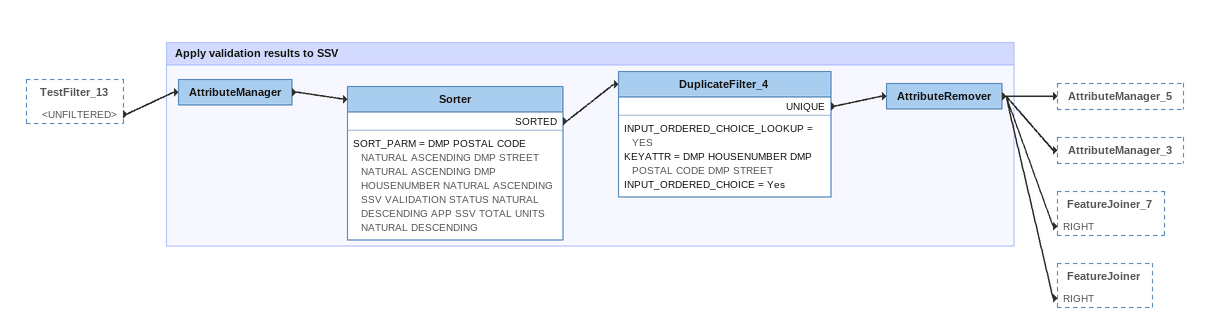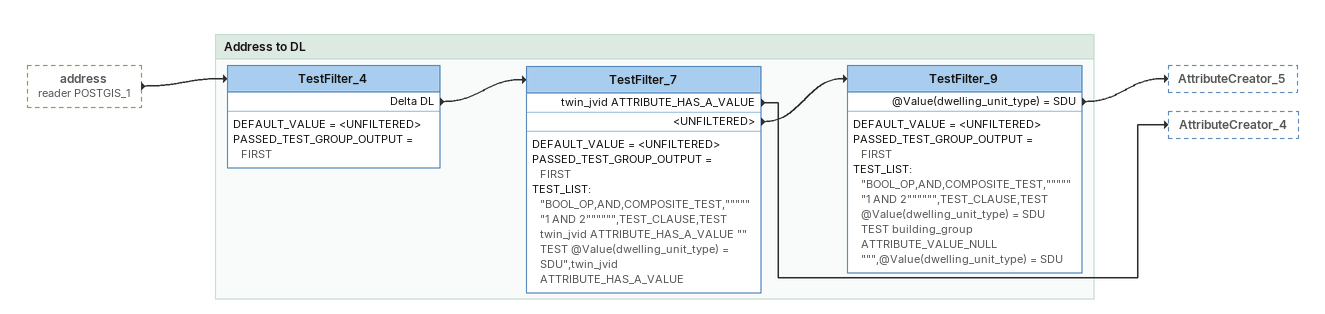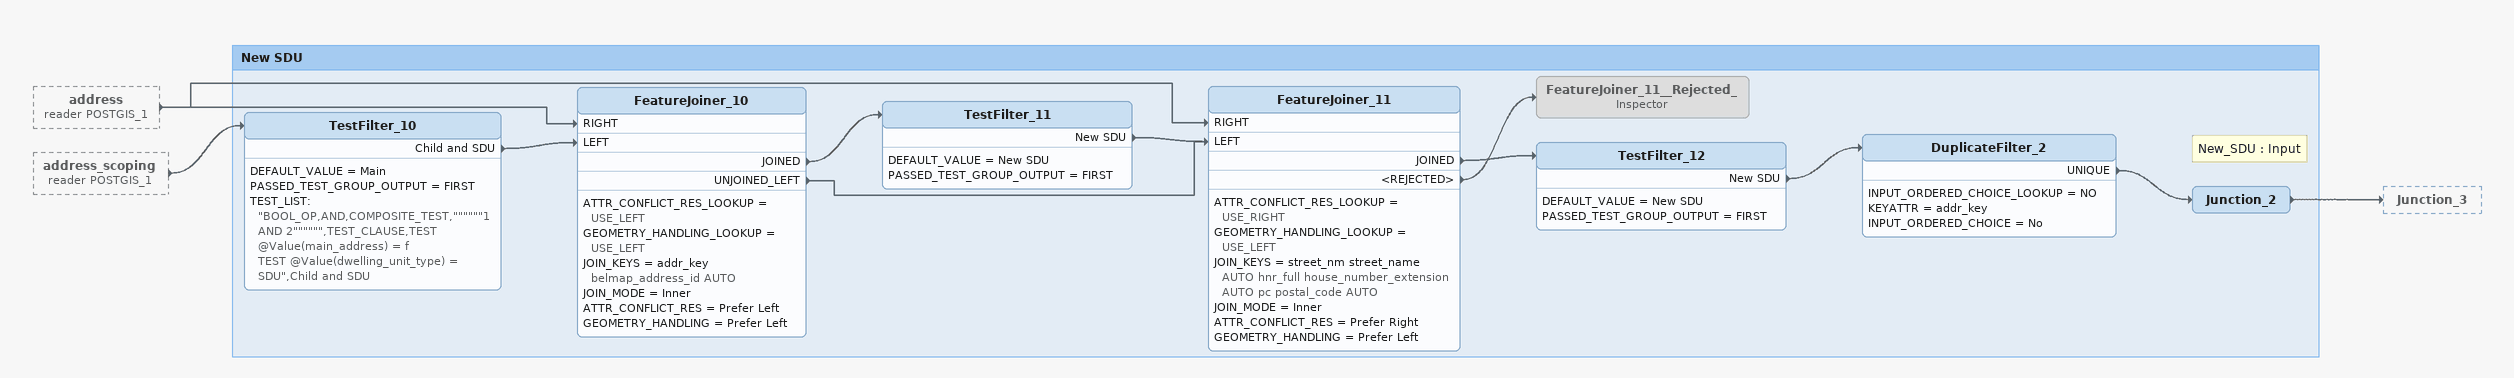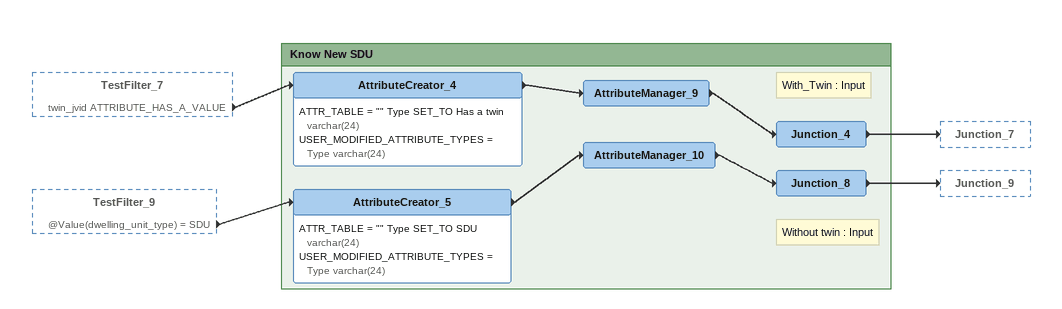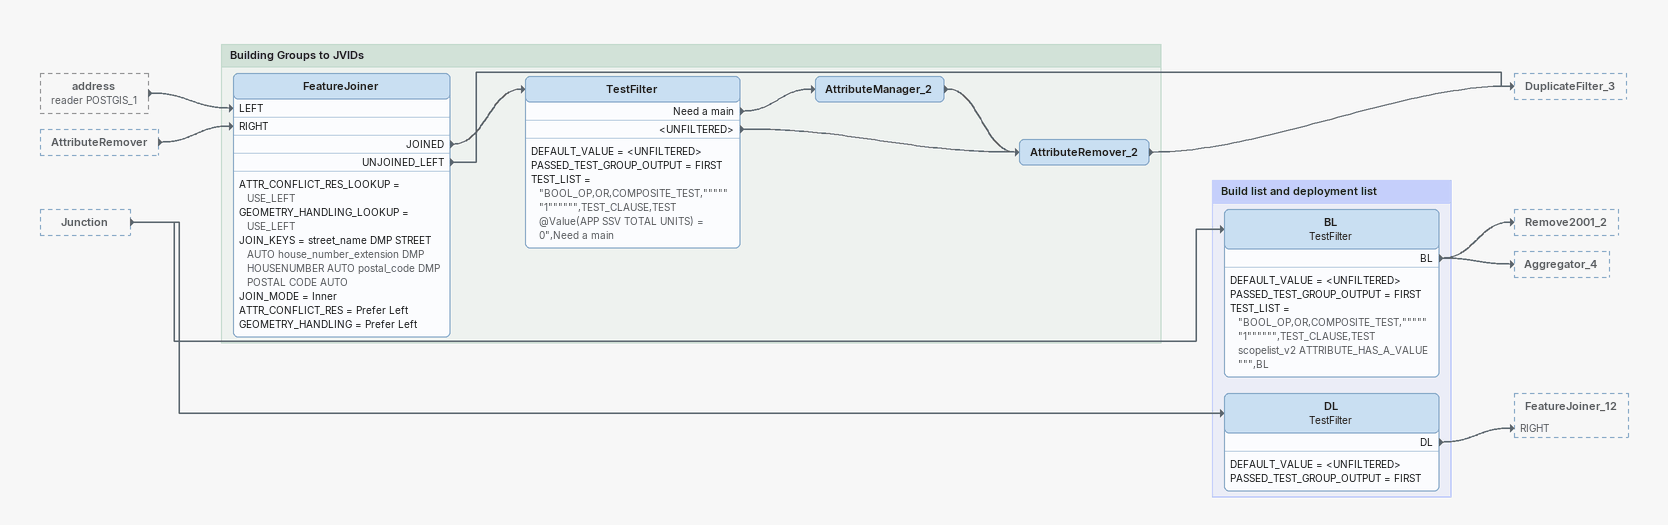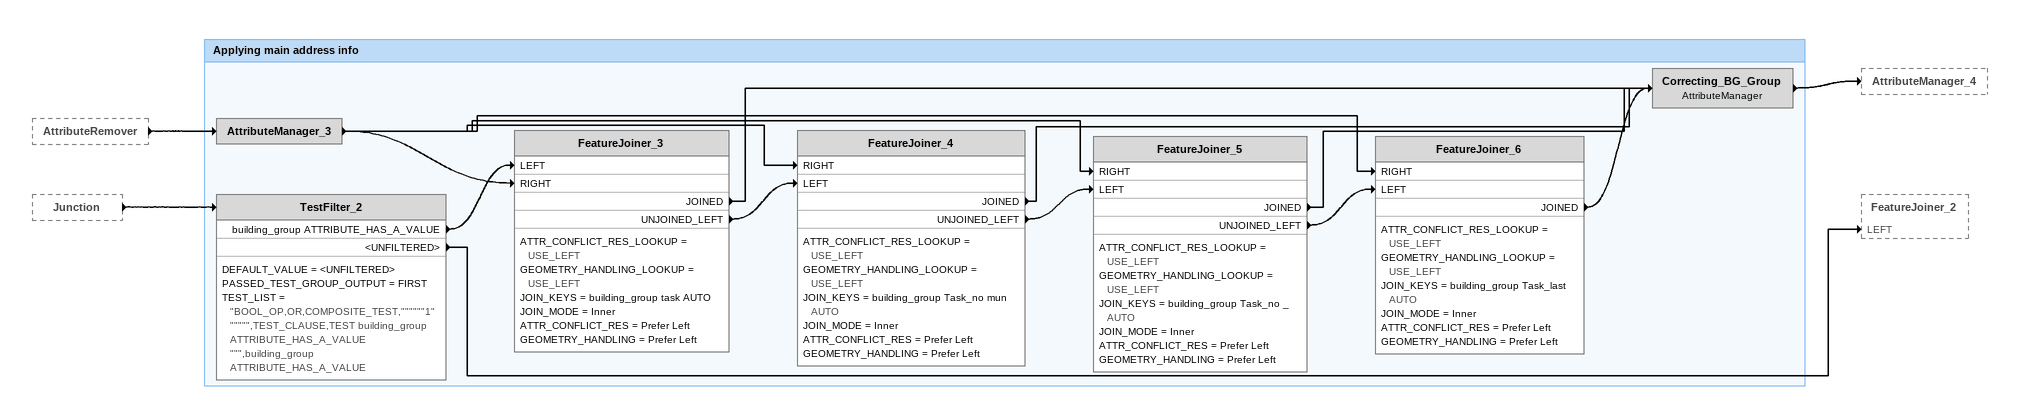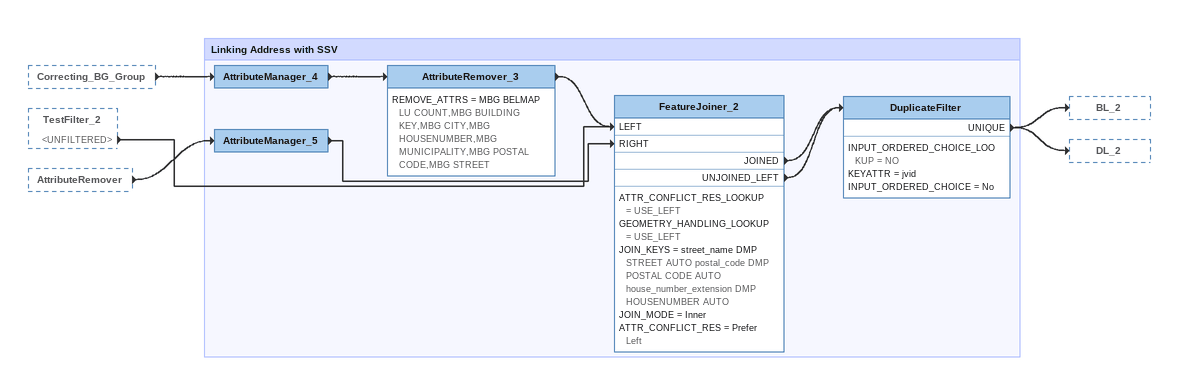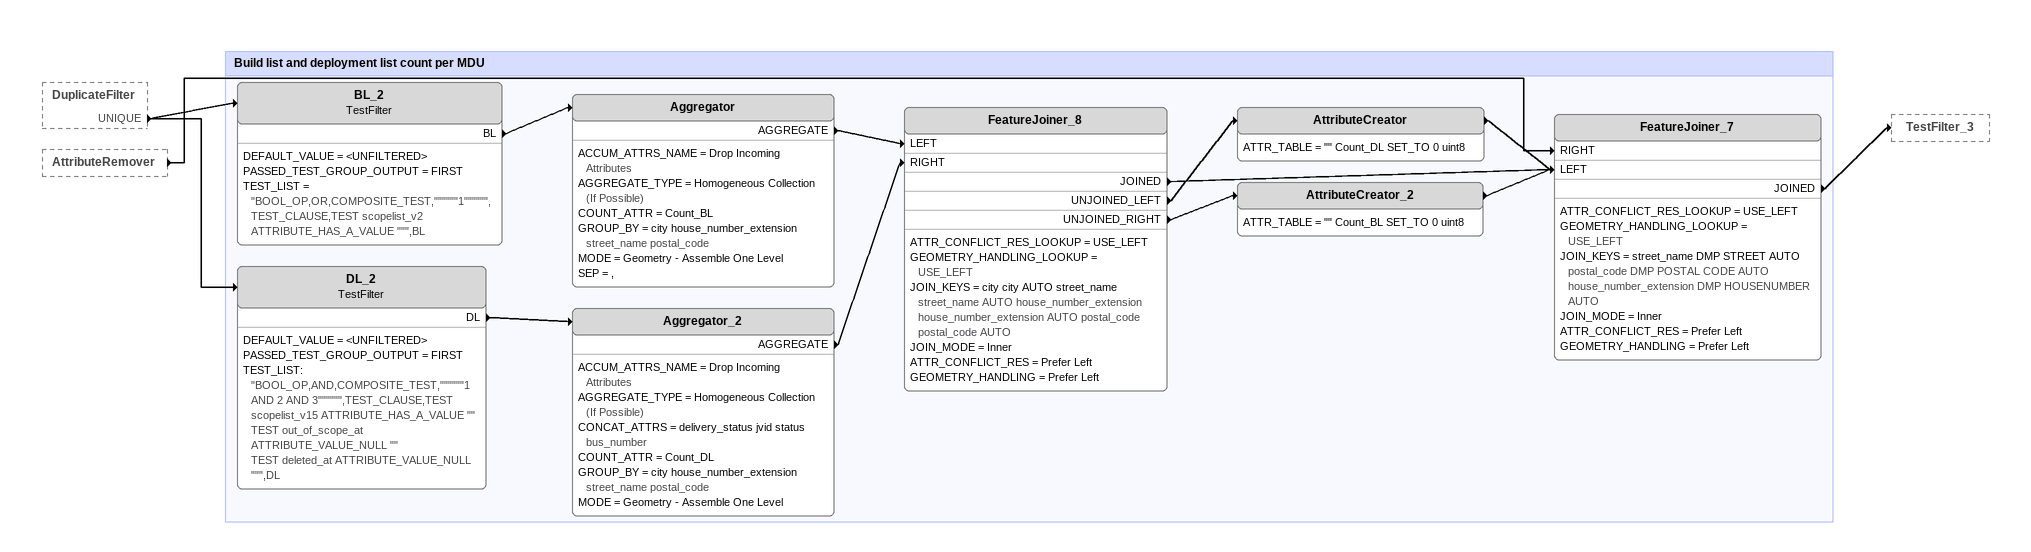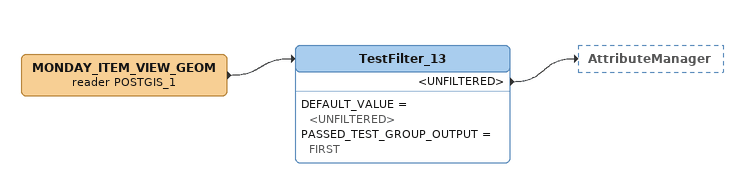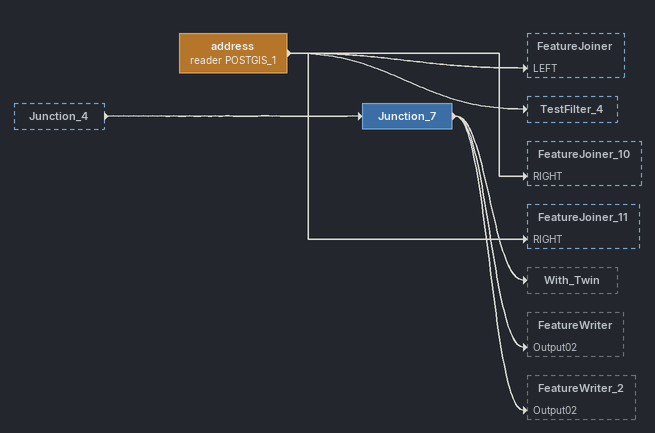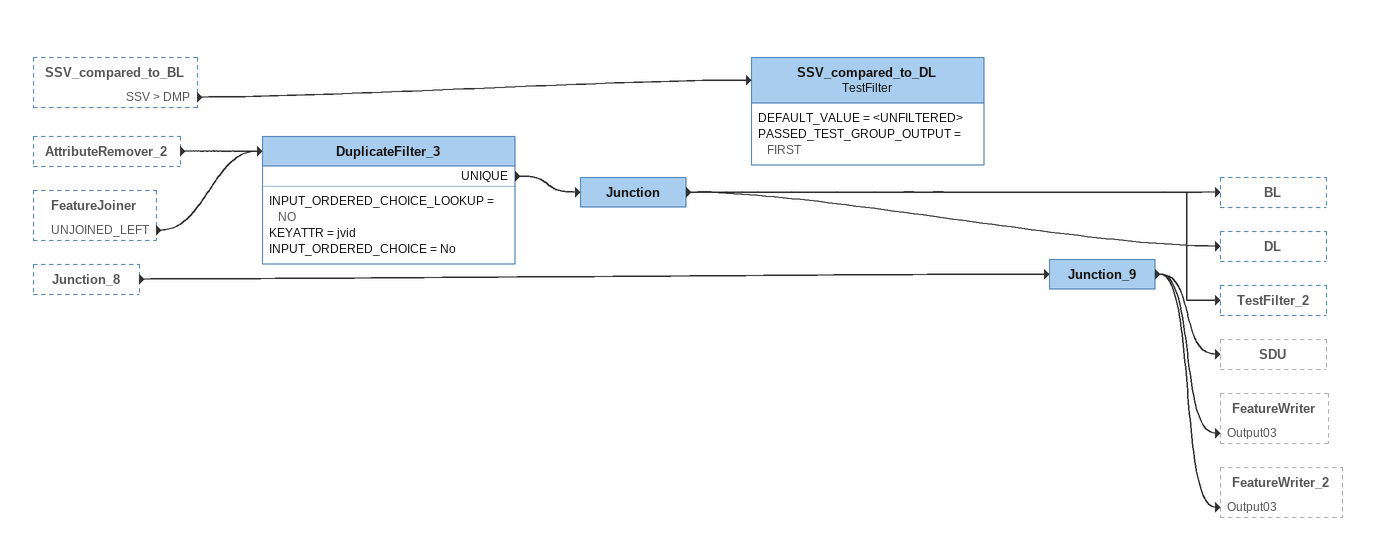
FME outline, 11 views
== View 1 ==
TestFilter_13 [outside]
    <UNFILTERED> -> AttributeManager

Bookmark: Apply validation results to SSV
AttributeManager
    -> Sorter
Sorter
    SORT_PARM = DMP POSTAL CODE NATURAL ASCENDING DMP STREET NATURAL ASCENDING DMP HOUSENUMBER NATURAL ASCENDING SSV VALIDATION STATUS NATURAL DESCENDING APP SSV TOTAL UNITS NATURAL DESCENDING
    SORTED -> DuplicateFilter_4
DuplicateFilter_4
    INPUT_ORDERED_CHOICE_LOOKUP = YES
    KEYATTR = DMP HOUSENUMBER DMP POSTAL CODE DMP STREET
    INPUT_ORDERED_CHOICE = Yes
    UNIQUE -> AttributeRemover
AttributeRemover
    -> AttributeManager_5
    -> AttributeManager_3
    -> FeatureJoiner_7 [RIGHT]
    -> FeatureJoiner [RIGHT]

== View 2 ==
address (reader POSTGIS_1) [outside]
    -> TestFilter_4

Bookmark: Address to DL
TestFilter_4
    DEFAULT_VALUE = <UNFILTERED>
    PASSED_TEST_GROUP_OUTPUT = FIRST
    Delta DL -> TestFilter_7
TestFilter_7
    DEFAULT_VALUE = <UNFILTERED>
    PASSED_TEST_GROUP_OUTPUT = FIRST
    TEST_LIST:
      "BOOL_OP,AND,COMPOSITE_TEST,""""""1 AND 2"""""",TEST_CLAUSE,TEST twin_jvid ATTRIBUTE_HAS_A_VALUE ""
      TEST @Value(dwelling_unit_type) = SDU",twin_jvid ATTRIBUTE_HAS_A_VALUE
    twin_jvid ATTRIBUTE_HAS_A_VALUE -> AttributeCreator_4
    <UNFILTERED> -> TestFilter_9
TestFilter_9
    DEFAULT_VALUE = <UNFILTERED>
    PASSED_TEST_GROUP_OUTPUT = FIRST
    TEST_LIST:
      "BOOL_OP,AND,COMPOSITE_TEST,""""""1 AND 2"""""",TEST_CLAUSE,TEST @Value(dwelling_unit_type) = SDU
      TEST building_group ATTRIBUTE_VALUE_NULL """,@Value(dwelling_unit_type) = SDU
    @Value(dwelling_unit_type) = SDU -> AttributeCreator_5

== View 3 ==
address (reader POSTGIS_1) [outside]
    -> FeatureJoiner_10 [RIGHT]
    -> FeatureJoiner_11 [RIGHT]
address_scoping (reader POSTGIS_1) [outside]
    -> TestFilter_10

Bookmark: New SDU
TestFilter_10
    DEFAULT_VALUE = Main
    PASSED_TEST_GROUP_OUTPUT = FIRST
    TEST_LIST:
      "BOOL_OP,AND,COMPOSITE_TEST,""""""1 AND 2"""""",TEST_CLAUSE,TEST @Value(main_address) = f
      TEST @Value(dwelling_unit_type) = SDU",Child and SDU
    Child and SDU -> FeatureJoiner_10 [LEFT]
FeatureJoiner_10
    ATTR_CONFLICT_RES_LOOKUP = USE_LEFT
    GEOMETRY_HANDLING_LOOKUP = USE_LEFT
    JOIN_KEYS = addr_key belmap_address_id AUTO
    JOIN_MODE = Inner
    ATTR_CONFLICT_RES = Prefer Left
    GEOMETRY_HANDLING = Prefer Left
    JOINED -> TestFilter_11
    UNJOINED_LEFT -> FeatureJoiner_11 [LEFT]
TestFilter_11
    DEFAULT_VALUE = New SDU
    PASSED_TEST_GROUP_OUTPUT = FIRST
    New SDU -> FeatureJoiner_11 [LEFT]
FeatureJoiner_11
    ATTR_CONFLICT_RES_LOOKUP = USE_RIGHT
    GEOMETRY_HANDLING_LOOKUP = USE_LEFT
    JOIN_KEYS = street_nm street_name AUTO hnr_full house_number_extension AUTO pc postal_code AUTO
    JOIN_MODE = Inner
    ATTR_CONFLICT_RES = Prefer Right
    GEOMETRY_HANDLING = Prefer Left
    JOINED -> TestFilter_12
    <REJECTED> -> FeatureJoiner_11__Rejected_
FeatureJoiner_11__Rejected_: Inspector [off]
TestFilter_12
    DEFAULT_VALUE = New SDU
    PASSED_TEST_GROUP_OUTPUT = FIRST
    New SDU -> DuplicateFilter_2
DuplicateFilter_2
    INPUT_ORDERED_CHOICE_LOOKUP = NO
    KEYATTR = addr_key
    INPUT_ORDERED_CHOICE = No
    UNIQUE -> Junction_2
Note: New_SDU : Input
Junction_2
    -> Junction_3

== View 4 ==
TestFilter_7 [outside]
    twin_jvid ATTRIBUTE_HAS_A_VALUE -> AttributeCreator_4
TestFilter_9 [outside]
    @Value(dwelling_unit_type) = SDU -> AttributeCreator_5

Bookmark: Know New SDU
AttributeCreator_4
    ATTR_TABLE = "" Type SET_TO Has a twin varchar(24)
    USER_MODIFIED_ATTRIBUTE_TYPES = Type varchar(24)
    -> AttributeManager_9
AttributeManager_9
    -> Junction_4
Note: With_Twin : Input
Junction_4
    -> Junction_7
AttributeCreator_5
    ATTR_TABLE = "" Type SET_TO SDU varchar(24)
    USER_MODIFIED_ATTRIBUTE_TYPES = Type varchar(24)
    -> AttributeManager_10
AttributeManager_10
    -> Junction_8
Note: Without twin : Input
Junction_8
    -> Junction_9

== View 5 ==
address (reader POSTGIS_1) [outside]
    -> FeatureJoiner [LEFT]
AttributeRemover [outside]
    -> FeatureJoiner [RIGHT]
Junction [outside]
    -> BL
    -> DL

Bookmark: Building Groups to JVIDs
FeatureJoiner
    ATTR_CONFLICT_RES_LOOKUP = USE_LEFT
    GEOMETRY_HANDLING_LOOKUP = USE_LEFT
    JOIN_KEYS = street_name DMP STREET AUTO house_number_extension DMP HOUSENUMBER AUTO postal_code DMP POSTAL CODE AUTO
    JOIN_MODE = Inner
    ATTR_CONFLICT_RES = Prefer Left
    GEOMETRY_HANDLING = Prefer Left
    JOINED -> TestFilter
    UNJOINED_LEFT -> DuplicateFilter_3
TestFilter
    DEFAULT_VALUE = <UNFILTERED>
    PASSED_TEST_GROUP_OUTPUT = FIRST
    TEST_LIST = "BOOL_OP,OR,COMPOSITE_TEST,""""""1"""""",TEST_CLAUSE,TEST @Value(APP SSV TOTAL UNITS) = 0",Need a main
    Need a main -> AttributeManager_2
    <UNFILTERED> -> AttributeRemover_2
AttributeManager_2
    -> AttributeRemover_2
AttributeRemover_2
    -> DuplicateFilter_3

Bookmark: Build list and deployment list
BL: TestFilter
    DEFAULT_VALUE = <UNFILTERED>
    PASSED_TEST_GROUP_OUTPUT = FIRST
    TEST_LIST = "BOOL_OP,OR,COMPOSITE_TEST,""""""1"""""",TEST_CLAUSE,TEST scopelist_v2 ATTRIBUTE_HAS_A_VALUE """,BL
    BL -> Remove2001_2
    BL -> Aggregator_4
DL: TestFilter
    DEFAULT_VALUE = <UNFILTERED>
    PASSED_TEST_GROUP_OUTPUT = FIRST
    DL -> FeatureJoiner_12 [RIGHT]

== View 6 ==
AttributeRemover [outside]
    -> AttributeManager_3
Junction [outside]
    -> TestFilter_2

Bookmark: Applying main address info
AttributeManager_3
    -> FeatureJoiner_3 [RIGHT]
    -> FeatureJoiner_4 [RIGHT]
    -> FeatureJoiner_5 [RIGHT]
    -> FeatureJoiner_6 [RIGHT]
TestFilter_2
    DEFAULT_VALUE = <UNFILTERED>
    PASSED_TEST_GROUP_OUTPUT = FIRST
    TEST_LIST = "BOOL_OP,OR,COMPOSITE_TEST,""""""1"""""",TEST_CLAUSE,TEST building_group ATTRIBUTE_HAS_A_VALUE """,building_group ATTRIBUTE_HAS_A_VALUE
    building_group ATTRIBUTE_HAS_A_VALUE -> FeatureJoiner_3 [LEFT]
    <UNFILTERED> -> FeatureJoiner_2 [LEFT]
FeatureJoiner_3
    ATTR_CONFLICT_RES_LOOKUP = USE_LEFT
    GEOMETRY_HANDLING_LOOKUP = USE_LEFT
    JOIN_KEYS = building_group task AUTO
    JOIN_MODE = Inner
    ATTR_CONFLICT_RES = Prefer Left
    GEOMETRY_HANDLING = Prefer Left
    JOINED -> Correcting_BG_Group
    UNJOINED_LEFT -> FeatureJoiner_4 [LEFT]
FeatureJoiner_4
    ATTR_CONFLICT_RES_LOOKUP = USE_LEFT
    GEOMETRY_HANDLING_LOOKUP = USE_LEFT
    JOIN_KEYS = building_group Task_no mun AUTO
    JOIN_MODE = Inner
    ATTR_CONFLICT_RES = Prefer Left
    GEOMETRY_HANDLING = Prefer Left
    JOINED -> Correcting_BG_Group
    UNJOINED_LEFT -> FeatureJoiner_5 [LEFT]
FeatureJoiner_5
    ATTR_CONFLICT_RES_LOOKUP = USE_LEFT
    GEOMETRY_HANDLING_LOOKUP = USE_LEFT
    JOIN_KEYS = building_group Task_no _ AUTO
    JOIN_MODE = Inner
    ATTR_CONFLICT_RES = Prefer Left
    GEOMETRY_HANDLING = Prefer Left
    JOINED -> Correcting_BG_Group
    UNJOINED_LEFT -> FeatureJoiner_6 [LEFT]
FeatureJoiner_6
    ATTR_CONFLICT_RES_LOOKUP = USE_LEFT
    GEOMETRY_HANDLING_LOOKUP = USE_LEFT
    JOIN_KEYS = building_group Task_last AUTO
    JOIN_MODE = Inner
    ATTR_CONFLICT_RES = Prefer Left
    GEOMETRY_HANDLING = Prefer Left
    JOINED -> Correcting_BG_Group
Correcting_BG_Group: AttributeManager
    -> AttributeManager_4

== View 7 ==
Correcting_BG_Group [outside]
    -> AttributeManager_4
TestFilter_2 [outside]
    <UNFILTERED> -> FeatureJoiner_2 [LEFT]
AttributeRemover [outside]
    -> AttributeManager_5

Bookmark: Linking Address with SSV
AttributeManager_5
    -> FeatureJoiner_2 [RIGHT]
AttributeManager_4
    -> AttributeRemover_3
AttributeRemover_3
    REMOVE_ATTRS = MBG BELMAP LU COUNT,MBG BUILDING KEY,MBG CITY,MBG HOUSENUMBER,MBG MUNICIPALITY,MBG POSTAL CODE,MBG STREET
    -> FeatureJoiner_2 [LEFT]
FeatureJoiner_2
    ATTR_CONFLICT_RES_LOOKUP = USE_LEFT
    GEOMETRY_HANDLING_LOOKUP = USE_LEFT
    JOIN_KEYS = street_name DMP STREET AUTO postal_code DMP POSTAL CODE AUTO house_number_extension DMP HOUSENUMBER AUTO
    JOIN_MODE = Inner
    ATTR_CONFLICT_RES = Prefer Left
    JOINED -> DuplicateFilter
    UNJOINED_LEFT -> DuplicateFilter
DuplicateFilter
    INPUT_ORDERED_CHOICE_LOOKUP = NO
    KEYATTR = jvid
    INPUT_ORDERED_CHOICE = No
    UNIQUE -> BL_2
    UNIQUE -> DL_2

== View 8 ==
DuplicateFilter [outside]
    UNIQUE -> BL_2
    UNIQUE -> DL_2
AttributeRemover [outside]
    -> FeatureJoiner_7 [RIGHT]

Bookmark: Build list and deployment list count per MDU
BL_2: TestFilter
    DEFAULT_VALUE = <UNFILTERED>
    PASSED_TEST_GROUP_OUTPUT = FIRST
    TEST_LIST = "BOOL_OP,OR,COMPOSITE_TEST,""""""1"""""",TEST_CLAUSE,TEST scopelist_v2 ATTRIBUTE_HAS_A_VALUE """,BL
    BL -> Aggregator
Aggregator
    ACCUM_ATTRS_NAME = Drop Incoming Attributes
    AGGREGATE_TYPE = Homogeneous Collection (If Possible)
    COUNT_ATTR = Count_BL
    GROUP_BY = city house_number_extension street_name postal_code
    MODE = Geometry - Assemble One Level
    SEP = ,
    AGGREGATE -> FeatureJoiner_8 [LEFT]
DL_2: TestFilter
    DEFAULT_VALUE = <UNFILTERED>
    PASSED_TEST_GROUP_OUTPUT = FIRST
    TEST_LIST:
      "BOOL_OP,AND,COMPOSITE_TEST,""""""1 AND 2 AND 3"""""",TEST_CLAUSE,TEST scopelist_v15 ATTRIBUTE_HAS_A_VALUE ""
      TEST out_of_scope_at ATTRIBUTE_VALUE_NULL ""
      TEST deleted_at ATTRIBUTE_VALUE_NULL """,DL
    DL -> Aggregator_2
Aggregator_2
    ACCUM_ATTRS_NAME = Drop Incoming Attributes
    AGGREGATE_TYPE = Homogeneous Collection (If Possible)
    CONCAT_ATTRS = delivery_status jvid status bus_number
    COUNT_ATTR = Count_DL
    GROUP_BY = city house_number_extension street_name postal_code
    MODE = Geometry - Assemble One Level
    AGGREGATE -> FeatureJoiner_8 [RIGHT]
FeatureJoiner_8
    ATTR_CONFLICT_RES_LOOKUP = USE_LEFT
    GEOMETRY_HANDLING_LOOKUP = USE_LEFT
    JOIN_KEYS = city city AUTO street_name street_name AUTO house_number_extension house_number_extension AUTO postal_code postal_code AUTO
    JOIN_MODE = Inner
    ATTR_CONFLICT_RES = Prefer Left
    GEOMETRY_HANDLING = Prefer Left
    JOINED -> FeatureJoiner_7 [LEFT]
    UNJOINED_LEFT -> AttributeCreator
    UNJOINED_RIGHT -> AttributeCreator_2
AttributeCreator
    ATTR_TABLE = "" Count_DL SET_TO 0 uint8
    -> FeatureJoiner_7 [LEFT]
AttributeCreator_2
    ATTR_TABLE = "" Count_BL SET_TO 0 uint8
    -> FeatureJoiner_7 [LEFT]
FeatureJoiner_7
    ATTR_CONFLICT_RES_LOOKUP = USE_LEFT
    GEOMETRY_HANDLING_LOOKUP = USE_LEFT
    JOIN_KEYS = street_name DMP STREET AUTO postal_code DMP POSTAL CODE AUTO house_number_extension DMP HOUSENUMBER AUTO
    JOIN_MODE = Inner
    ATTR_CONFLICT_RES = Prefer Left
    GEOMETRY_HANDLING = Prefer Left
    JOINED -> TestFilter_3

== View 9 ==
MONDAY_ITEM_VIEW_GEOM (reader POSTGIS_1)
    -> TestFilter_13
TestFilter_13
    DEFAULT_VALUE = <UNFILTERED>
    PASSED_TEST_GROUP_OUTPUT = FIRST
    <UNFILTERED> -> AttributeManager

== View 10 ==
Junction_4 [outside]
    -> Junction_7
address (reader POSTGIS_1)
    -> FeatureJoiner [LEFT]
    -> TestFilter_4
    -> FeatureJoiner_10 [RIGHT]
    -> FeatureJoiner_11 [RIGHT]
Junction_7
    -> With_Twin
    -> FeatureWriter [Output02]
    -> FeatureWriter_2 [Output02]

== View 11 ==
SSV_compared_to_BL [outside]
    SSV > DMP -> SSV_compared_to_DL
AttributeRemover_2 [outside]
    -> DuplicateFilter_3
FeatureJoiner [outside]
    UNJOINED_LEFT -> DuplicateFilter_3
Junction_8 [outside]
    -> Junction_9
Junction_9
    -> SDU
    -> FeatureWriter [Output03]
    -> FeatureWriter_2 [Output03]
DuplicateFilter_3
    INPUT_ORDERED_CHOICE_LOOKUP = NO
    KEYATTR = jvid
    INPUT_ORDERED_CHOICE = No
    UNIQUE -> Junction
Junction
    -> BL
    -> DL
    -> TestFilter_2
SSV_compared_to_DL: TestFilter
    DEFAULT_VALUE = <UNFILTERED>
    PASSED_TEST_GROUP_OUTPUT = FIRST
